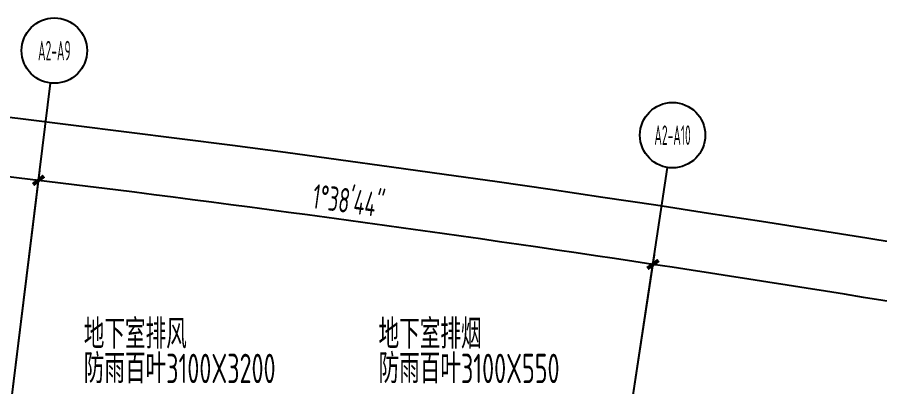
# Model space of a CAD drawing. Header units: millimetres. Extents: x 11639278 to 23698211, y -13072636 to -5537337.
# Drawn here: x 11818486 to 11831676, y -6369478 to -6363823 of the extents above; entities that cross this region are included whole.
import ezdxf
from ezdxf.enums import TextEntityAlignment as Align

# ---------------------------------------------------------------- set-up
doc = ezdxf.new("R2010")
doc.units = ezdxf.units.MM
doc.header["$LTSCALE"] = 10
for name, color, linetype in [('A2-RG-AXIS$0$A-AXIS', 1, 'Continuous'), ('A2-RG-AXIS$0$A-DIMS-100', 1, 'Continuous'), ('A2-RG-AXIS$0$A-SYMB', 4, 'Continuous'), ('A2-RI-F1$0$A-SYMB-AREA', 4, 'Continuous'), ('A2-RI-F1$0$A-SYMB-NAME', 4, 'Continuous')]:
    doc.layers.add(name, color=color, linetype=linetype)
doc.styles.add('A2-RG-AXIS$0$ECADI', font='hzs.shx', dxfattribs={"width": 0.7, "bigfont": 'hztxt.shx'})
doc.styles.add('A2-RG-AXIS$0$XD2008', font='hzs.shx', dxfattribs={"width": 0.7, "bigfont": 'hztxt.shx'})
doc.styles.add('A2-RI-F1$0$ECADI', font='hzs.shx', dxfattribs={"width": 0.7, "bigfont": 'hztxt.shx'})
doc.dimstyles.new('A2-RG-AXIS$0$XD150', dxfattribs={"dimscale": 300, "dimtxt": 2.5, "dimasz": 1.5, "dimexe": 1, "dimexo": 2, "dimgap": 0.5, "dimtad": 1, "dimdec": 0, "dimdsep": 46, "dimtxsty": 'A2-RG-AXIS$0$XD2008', "dimcen": 2.5, "dimclrt": 4, "dimaunit": 1, "dimadec": 3, "dimazin": 0, "dimtfac": 1, "dimtdec": 0, "dimtmove": 2, "dimatfit": 3, "dimfxl": 0, "dimtolj": 1, "dimtzin": 0, "dimarcsym": 0})

# ---------------------------------------------------------------- blocks, each defined once
blk = doc.blocks.new('A2-RI-F1$0$5erhfh')
at = {"layer": 'A2-RI-F1$0$A-SYMB-AREA', "style": 'A2-RI-F1$0$ECADI', "width": 0.7}
blk.add_attdef('340M2', text='', height=2.5, dxfattribs=at).set_placement((0, 1.25), align=Align.MIDDLE_LEFT)
at = {"layer": 'A2-RI-F1$0$A-SYMB-NAME', "style": 'A2-RI-F1$0$ECADI', "width": 0.7}
blk.add_attdef('CHINESENAME', (-12.29, 3.09), '', height=4.5, dxfattribs=at)
blk = doc.blocks.new('A2-RI-F1')
ref = blk.add_blockref('A2-RI-F1$0$5erhfh', (11820732.9, -6368942.8), dxfattribs=dict(xscale=100, yscale=100, zscale=100))
ref.add_attrib('CHINESENAME', '地下室排风', (11819503.7, -6368896), dxfattribs={"layer": 'A2-RI-F1$0$A-SYMB-NAME', "height": 450, "style": 'A2-RI-F1$0$ECADI', "width": 0.7})
ref = blk.add_blockref('A2-RI-F1$0$5erhfh', (11825240.9, -6368942.8), dxfattribs=dict(xscale=100, yscale=100, zscale=100))
ref.add_attrib('CHINESENAME', '地下室排烟', (11824011.7, -6368896), dxfattribs={"layer": 'A2-RI-F1$0$A-SYMB-NAME', "height": 450, "style": 'A2-RI-F1$0$ECADI', "width": 0.7})
ref = blk.add_blockref('A2-RI-F1$0$5erhfh', (11820732.9, -6369732), dxfattribs=dict(xscale=100, yscale=100, zscale=100))
ref.add_attrib('CHINESENAME', '防雨百叶3100X3200', (11819503.7, -6369423.2), dxfattribs={"layer": 'A2-RI-F1$0$A-SYMB-NAME', "height": 450, "style": 'A2-RI-F1$0$ECADI', "width": 0.7})
ref = blk.add_blockref('A2-RI-F1$0$5erhfh', (11825240.9, -6369732), dxfattribs=dict(xscale=100, yscale=100, zscale=100))
ref.add_attrib('CHINESENAME', '防雨百叶3100X550', (11824011.7, -6369423.2), dxfattribs={"layer": 'A2-RI-F1$0$A-SYMB-NAME', "height": 450, "style": 'A2-RI-F1$0$ECADI', "width": 0.7})
blk = doc.blocks.new('A2-RG-AXIS$0$ECADI-TAG-GRID')
at = {"color": 13}
blk.add_circle((0, 0), 5, dxfattribs=at)
at = {"style": 'A2-RG-AXIS$0$ECADI', "width": 0.7}
blk.add_attdef('GRID', text='', height=5, dxfattribs=at).set_placement((0, 0), align=Align.MIDDLE)
blk = doc.blocks.new('A2-RG-AXIS$0$_ArchTick')
at = {"color": 0, "linetype": 'ByBlock', "const_width": 0.4}
blk.add_lwpolyline([(-0.5, -0.5), (0.5, 0.5)], dxfattribs=at)
blk = doc.blocks.new('*D750')
at = {"layer": 'A2-RG-AXIS$0$A-DIMS-100', "color": 0, "lineweight": -2, "ltscale": 3, "transparency": 16777216}
for p, q in [((11753070, -6371598), (11752455, -6363872)), ((11854556, -6379588), (11856371, -6372053))]:
    blk.add_line(p, q, dxfattribs=at)
blk.add_arc((11778731, -6694179), 331200, 76.44866, 94.54827, dxfattribs=at)
at = {"layer": 'Defpoints', "color": 0, "ltscale": 3, "transparency": 16777216}
for p in [(11822065, -6365826), (11753093, -6371897), (11854485, -6379879), (11778731, -6694179)]:
    blk.add_point(p, dxfattribs=at)
at = {"layer": 'A2-RG-AXIS$0$A-DIMS-100', "color": 0, "lineweight": -2, "ltscale": 3, "transparency": 16777216, "xscale": 150, "yscale": 150, "zscale": 150}
for p, rotation in [((11752467, -6364022), 184.5482656226652), ((11856336, -6372199), 346.4486630674553)]:
    blk.add_blockref('A2-RG-AXIS$0$_ArchTick', p, dxfattribs=dict(at, rotation=rotation))
at = {"layer": 'A2-RG-AXIS$0$A-DIMS-100', "color": 4, "ltscale": 3, "transparency": 16777216, "insert": (11804749, -6363703), "char_height": 375, "attachment_point": 5, "rotation": 355.4985, "style": 'A2-RG-AXIS$0$XD2008'}
blk.add_mtext('\\A1;18°5\'59"', dxfattribs=at)
blk = doc.blocks.new('*D800')
at = {"layer": 'A2-RG-AXIS$0$A-DIMS-100', "color": 0, "lineweight": -2, "ltscale": 3, "transparency": 16777216}
for p, q in [((11817998, -6372970), (11818829, -6366171)), ((11827205, -6374230), (11828231, -6367457))]:
    blk.add_line(p, q, dxfattribs=at)
blk.add_arc((11778731, -6694179), 330300, 81.38492, 83.03033, dxfattribs=at)
at = {"layer": 'Defpoints', "color": 0, "ltscale": 3, "transparency": 16777216}
for p in [(11825080, -6367147), (11817961, -6373268), (11827160, -6374527), (11778731, -6694179)]:
    blk.add_point(p, dxfattribs=at)
at = {"layer": 'A2-RG-AXIS$0$A-DIMS-100', "color": 0, "lineweight": -2, "ltscale": 3, "transparency": 16777216, "xscale": 150, "yscale": 150, "zscale": 150}
for p, rotation in [((11818811, -6366319), 173.0303346336148), ((11828208, -6367606), 351.3849162218818)]:
    blk.add_blockref('A2-RG-AXIS$0$_ArchTick', p, dxfattribs=dict(at, rotation=rotation))
at = {"layer": 'A2-RG-AXIS$0$A-DIMS-100', "color": 4, "ltscale": 3, "transparency": 16777216, "insert": (11823554, -6366633), "char_height": 375, "attachment_point": 5, "rotation": 352.2076, "style": 'A2-RG-AXIS$0$XD2008'}
blk.add_mtext('\\A1;1°38\'44"', dxfattribs=at)
blk = doc.blocks.new('*D802')
at = {"layer": 'A2-RG-AXIS$0$A-DIMS-100', "color": 0, "lineweight": -2, "ltscale": 3, "transparency": 16777216}
for p, q in [((11827205, -6374230), (11828231, -6367457)), ((11836372, -6375754), (11837592, -6369013))]:
    blk.add_line(p, q, dxfattribs=at)
blk.add_arc((11778731, -6694179), 330300, 79.7395, 81.38492, dxfattribs=at)
at = {"layer": 'Defpoints', "color": 0, "ltscale": 3, "transparency": 16777216}
for p in [(11834451, -6368613), (11827160, -6374527), (11836318, -6376049), (11778731, -6694179)]:
    blk.add_point(p, dxfattribs=at)
at = {"layer": 'A2-RG-AXIS$0$A-DIMS-100', "color": 0, "lineweight": -2, "ltscale": 3, "transparency": 16777216, "xscale": 150, "yscale": 150, "zscale": 150}
for p, rotation in [((11828208, -6367606), 171.3849162218802), ((11837565, -6369161), 349.7394978101465)]:
    blk.add_blockref('A2-RG-AXIS$0$_ArchTick', p, dxfattribs=dict(at, rotation=rotation))
at = {"layer": 'A2-RG-AXIS$0$A-DIMS-100', "color": 4, "ltscale": 3, "transparency": 16777216, "insert": (11832941, -6368055), "char_height": 375, "attachment_point": 5, "rotation": 350.5622, "style": 'A2-RG-AXIS$0$XD2008'}
blk.add_mtext('\\A1;1°38\'44"', dxfattribs=at)
blk = doc.blocks.new('*D804')
at = {"layer": 'A2-RG-AXIS$0$A-DIMS-100', "color": 0, "lineweight": -2, "ltscale": 3, "transparency": 16777216}
for p, q in [((11808758, -6371975), (11809394, -6365154)), ((11817998, -6372970), (11818829, -6366171))]:
    blk.add_line(p, q, dxfattribs=at)
blk.add_arc((11778731, -6694179), 330300, 83.03034, 84.67576, dxfattribs=at)
at = {"layer": 'Defpoints', "color": 0, "ltscale": 3, "transparency": 16777216}
for p in [(11815670, -6365951), (11808730, -6372274), (11817961, -6373268), (11778731, -6694179)]:
    blk.add_point(p, dxfattribs=at)
at = {"layer": 'A2-RG-AXIS$0$A-DIMS-100', "color": 0, "lineweight": -2, "ltscale": 3, "transparency": 16777216, "xscale": 150, "yscale": 150, "zscale": 150}
for p, rotation in [((11809380, -6365304), 174.6757570742864), ((11818811, -6366319), 353.0303386625535)]:
    blk.add_blockref('A2-RG-AXIS$0$_ArchTick', p, dxfattribs=dict(at, rotation=rotation))
at = {"layer": 'A2-RG-AXIS$0$A-DIMS-100', "color": 4, "ltscale": 3, "transparency": 16777216, "insert": (11814131, -6365481), "char_height": 375, "attachment_point": 5, "rotation": 353.853, "style": 'A2-RG-AXIS$0$XD2008'}
blk.add_mtext('\\A1;1°38\'44"', dxfattribs=at)
blk = doc.blocks.new('A2-RG-AXIS')
at = {"layer": 'A2-RG-AXIS$0$A-AXIS', "ltscale": 3}
for p, q in [((11818325.2, -6370289.9), (11818992.6, -6364830.5)), ((11827609, -6371560.4), (11828432.9, -6366122.4))]:
    blk.add_line(p, q, dxfattribs=at)
at = {"layer": 'A2-RG-AXIS$0$A-SYMB'}
ref = blk.add_blockref('A2-RG-AXIS$0$ECADI-TAG-GRID', (11819053.3, -6364334.2), dxfattribs=dict(at, xscale=100, yscale=100, zscale=100))
ref.add_attrib('GRID', 'A2-A9', dxfattribs={"layer": '0', "extrusion": (0, 0, -1), "height": 300, "style": 'A2-RG-AXIS$0$ECADI', "text_generation_flag": 2, "width": 0.5}).set_placement((-11819053.3, -6364334.2), align=Align.MIDDLE)
ref = blk.add_blockref('A2-RG-AXIS$0$ECADI-TAG-GRID', (11828507.8, -6365628.1), dxfattribs=dict(at, xscale=100, yscale=100, zscale=100))
ref.add_attrib('GRID', 'A2-A10', dxfattribs={"layer": '0', "extrusion": (0, 0, -1), "height": 300, "style": 'A2-RG-AXIS$0$ECADI', "text_generation_flag": 2, "width": 0.5}).set_placement((-11828507.8, -6365628.1), align=Align.MIDDLE)
at = {"layer": 'A2-RG-AXIS$0$A-DIMS-100', "ltscale": 3}
for base, p1, p2, picture, middle in [((11822064.9, -6365825.9), (11854485.2, -6379879.3), (11753093.4, -6371896.8), '*D750', (11804748.6, -6363703.1)), ((11815670.3, -6365950.8), (11808730.3, -6372273.6), (11817961.2, -6373267.7), '*D804', (11814130.8, -6365481.3)), ((11825079.8, -6367146.8), (11827159.6, -6374526.5), (11817961.2, -6373267.7), '*D800', (11823554.4, -6366633.3)), ((11834451.1, -6368612.6), (11827159.6, -6374526.5), (11836318.2, -6376048.9), '*D802', (11832941.1, -6368055.4))]:
    dim = blk.add_angular_dim_3p(base=base, center=(11778730.7, -6694178.7), p1=p1, p2=p2, dimstyle='A2-RG-AXIS$0$XD150', override={"dimscale": 150, "dimasz": 1, "dimblk": 'A2-RG-AXIS$0$_ArchTick', "dimadec": 4}, dxfattribs=at)
    dim.commit()
    dim.dimension.update_dxf_attribs({"geometry": picture, "text_midpoint": middle})

msp = doc.modelspace()

# ---------------------------------------------------------------- block references
for name in ['A2-RI-F1', 'A2-RG-AXIS']:
    msp.add_blockref(name, (0, 0))

doc.saveas('drawing.dxf')
